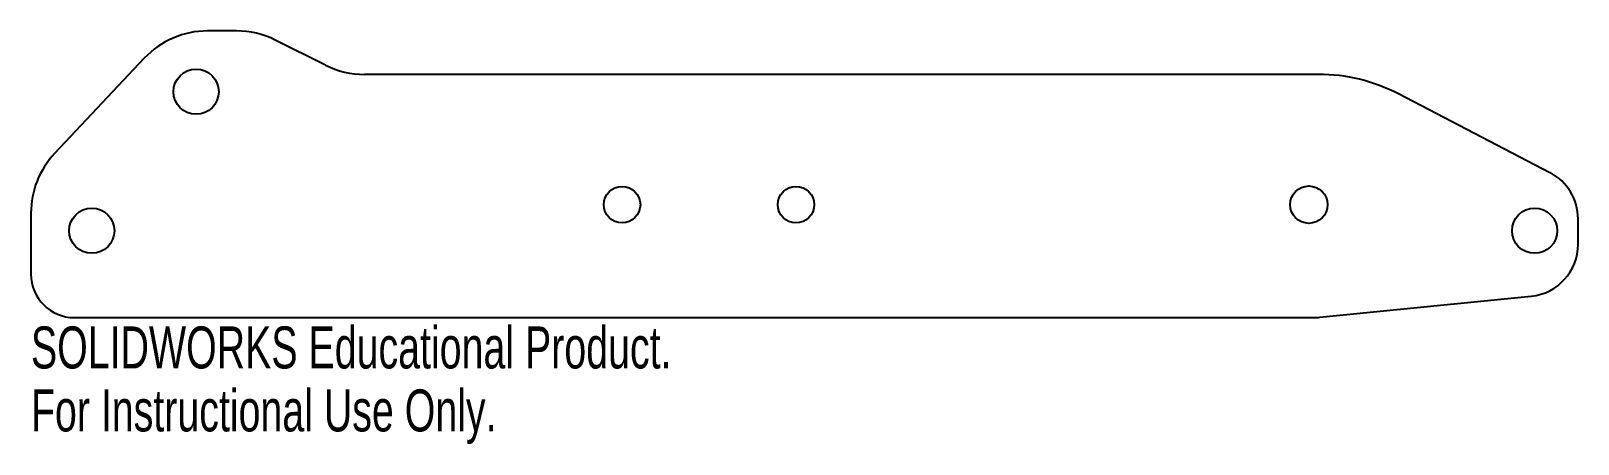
# Model space of a CAD drawing. Header units: millimetres. Extents: x -18 to 160, y -15 to 33.
import ezdxf

# ---------------------------------------------------------------- set-up
doc = ezdxf.new("R2010")
doc.units = ezdxf.units.MM
doc.styles.add('SLDTEXTSTYLE0', font='TXT', dxfattribs={"width": 0.7})

msp = doc.modelspace()

# ---------------------------------------------------------------- linework, layer by layer
at = {"color": 7, "linetype": 'Continuous', "lineweight": 25}
for p, q in [((5.64, 33), (2.32, 33)), ((15.89, 29.06), (10.11, 31.94)), ((-4.96, 29.85), (-15.28, 18.89)), ((130.08, 28), (20.36, 28)), ((156.73, 16.68), (139.3, 25.74)), ((-18, 12.03), (-18, 5)), ((159.97, 8.43), (159.97, 11.36)), ((130.26, 0.03), (154.56, 2.46)), ((-13, 0), (129.67, 0))]:
    msp.add_line(p, q, dxfattribs=at)
for centre, radius in [((1, 26), 2.6), ((50, 13), 2.1), ((70, 13), 2.1), ((129, 13), 2.15), ((-11, 10), 2.6), ((154.97, 10), 2.6)]:
    msp.add_circle(centre, radius, dxfattribs=at)
for centre, radius, start, end in [((2.32, 23), 10, 90, 136.7357), ((5.64, 23), 10, 63.4349, 90), ((20.36, 38), 10, 243.4349, 270), ((130.08, 8), 20, 62.5256, 90), ((-8, 12.03), 10, 136.7357, 180), ((153.97, 11.36), 6, 0, 62.5256), ((153.97, 8.43), 6, 275.7106, 0), ((-13, 5), 5, 180, 270), ((129.67, 6), 6, 270, 275.7106)]:
    msp.add_arc(centre, radius, start, end, dxfattribs=at)

# ---------------------------------------------------------------- texts
at = {"color": 7, "linetype": 'Continuous', "char_height": 4.8336, "attachment_point": 1, "style": 'SLDTEXTSTYLE0'}
for s, insert in [('SOLIDWORKS Educational Product.', (-18, -1.02)), ('For Instructional Use Only.', (-18, -8.27))]:
    msp.add_mtext(s, dxfattribs=dict(at, insert=insert))

doc.saveas('drawing.dxf')
